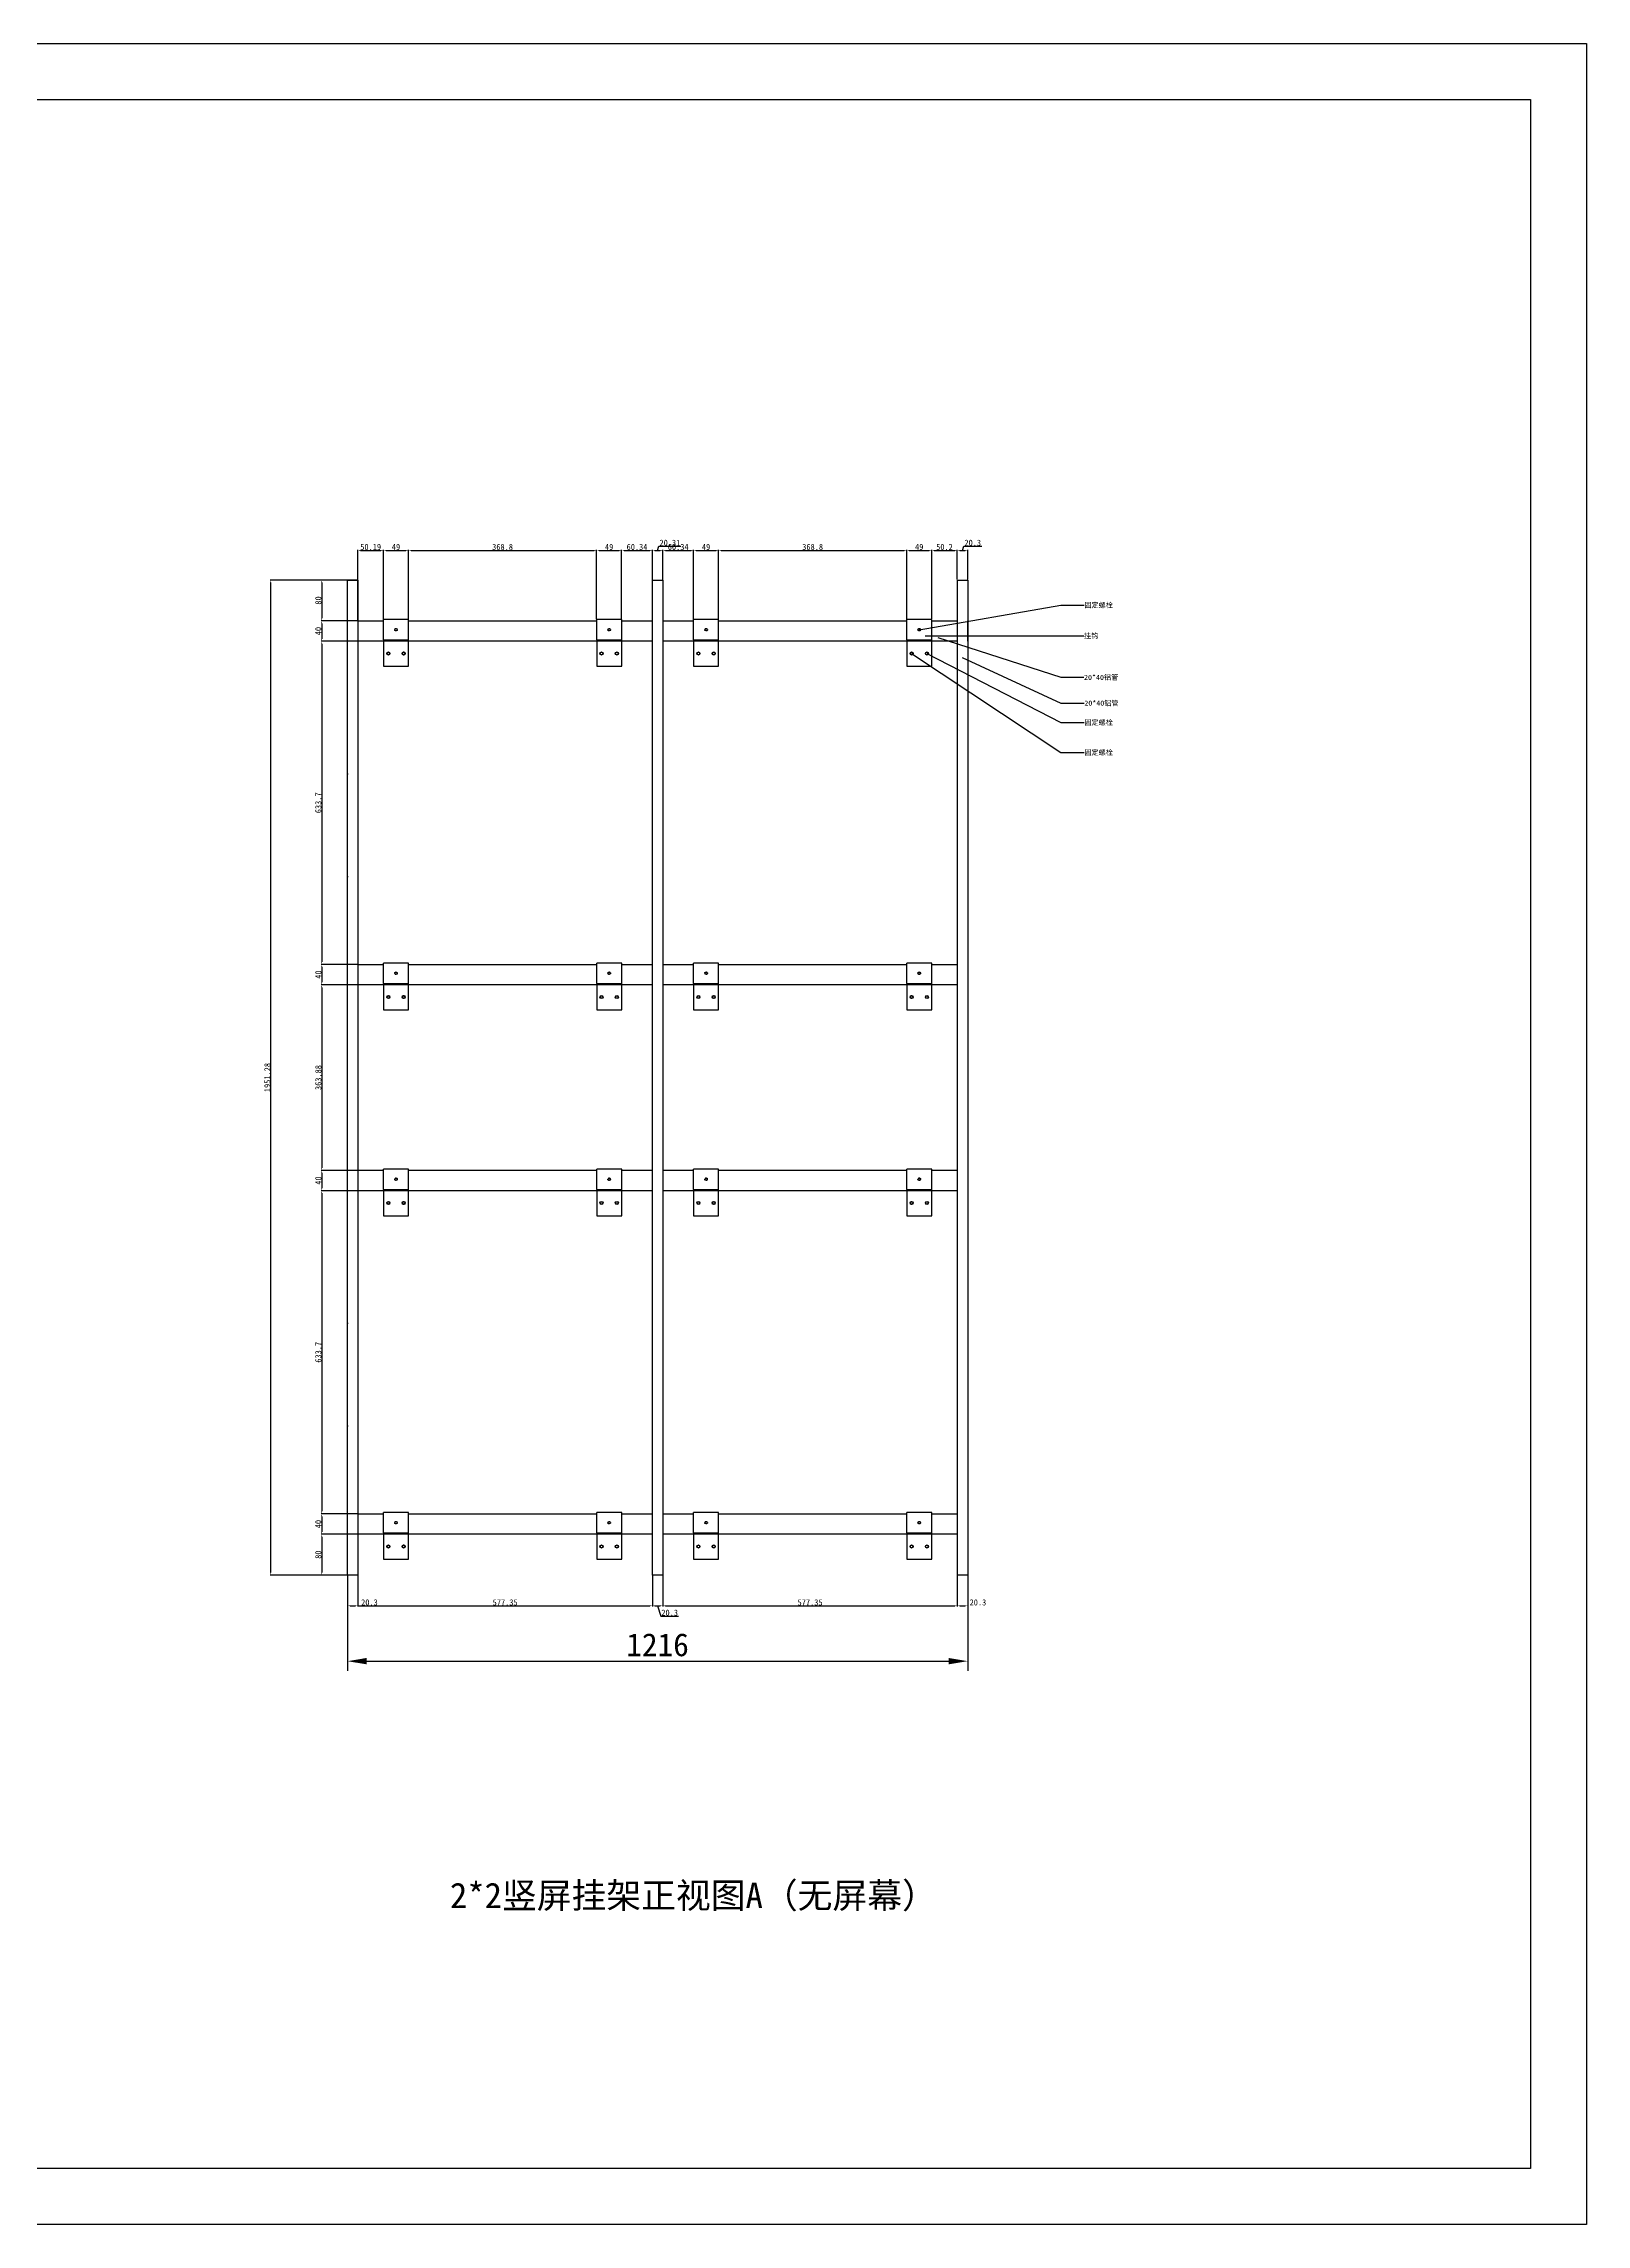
# Model space of a CAD drawing. Header units: millimetres. Extents: x 1129 to 15876, y -7514 to 3330.
# Drawn here: x 4153 to 7177, y -7514 to -3237 of the extents above; entities that cross this region are included whole.
import ezdxf

# ---------------------------------------------------------------- set-up
doc = ezdxf.new("R2010")
doc.units = ezdxf.units.MM
doc.linetypes.add('HIDDEN', pattern=[0.375, 0.25, -0.125])
for name, color, linetype in [('02___PRT_ALL_AXES', 7, 'Continuous'), ('DEFAULT_2', 8, 'HIDDEN'), ('图框', 7, 'Continuous')]:
    doc.layers.add(name, color=color, linetype=linetype)
doc.layers.add('粗实线', color=7, linetype='Continuous', lineweight=25)
doc.dimstyles.new('1-15', dxfattribs={"dimscale": 15, "dimtxt": 3, "dimasz": 2.5, "dimexe": 1.25, "dimexo": 0.625, "dimtad": 1, "dimdec": 0, "dimtxsty": 'Standard', "dimcen": 2.5, "dimclrd": 4, "dimclre": 4, "dimadec": 0, "dimazin": 0, "dimtfac": 1, "dimtdec": 0, "dimtmove": 0, "dimatfit": 3, "dimfxl": 100, "dimfxlon": 1, "dimarcsym": 0})
doc.dimstyles.new('ISO-25', dxfattribs={"dimtxt": 12, "dimasz": 5, "dimexe": 1.25, "dimexo": 0.625, "dimtad": 1, "dimdsep": 46, "dimtxsty": 'Standard', "dimcen": 2.5, "dimclrd": 4, "dimclre": 4, "dimclrt": 4, "dimadec": 0, "dimazin": 0, "dimtfac": 1, "dimtmove": 0, "dimatfit": 3, "dimfxl": 100, "dimarcsym": 0})

# ---------------------------------------------------------------- blocks, each defined once
blk = doc.blocks.new('hgfdhgdhgd')
at = {"color": 3, "linetype": 'Continuous'}
for p, q in [((-21144.3, 10464.5), (-21193.3, 10464.5)), ((-21193.3, 10424.5), (-21193.3, 10464.5)), ((-21144.3, 10424.5), (-21144.3, 10464.5)), ((-21193.3, 10424.5), (-21144.3, 10424.5))]:
    blk.add_line(p, q, dxfattribs=at)
at = {"color": 7, "linetype": 'Continuous'}
for p, q in [((-21193.3, 10424.5), (-21193.3, 10373)), ((-21144.3, 10373), (-21144.3, 10424.5))]:
    blk.add_line(p, q, dxfattribs=at)
at = {"layer": '02___PRT_ALL_AXES', "color": 7, "linetype": 'Continuous'}
blk.add_line((-21193.3, 10373), (-21144.3, 10373), dxfattribs=at)
at = {"layer": '02___PRT_ALL_AXES', "color": 3, "linetype": 'Continuous'}
blk.add_circle((-21168.8, 10444.6), 2.1, dxfattribs=at)
at = {"layer": '02___PRT_ALL_AXES', "color": 7, "linetype": 'Continuous'}
for centre in [(-21183.8, 10398), (-21153.8, 10398)]:
    blk.add_circle(centre, 3, dxfattribs=at)
at = {"layer": 'DEFAULT_2', "color": 8, "linetype": 'HIDDEN'}
blk.add_circle((-21168.8, 10444.6), 2.5, dxfattribs=at)
blk = doc.blocks.new('S')
at = {"color": 2}
for p, q in [((3203.4, 2460.5), (3223.7, 2460.5)), ((3203.4, 509.2), (3203.4, 2460.5)), ((3223.7, 2460.5), (3223.7, 509.2)), ((3223.7, 509.2), (3203.4, 509.2))]:
    blk.add_line(p, q, dxfattribs=at)
blk = doc.blocks.new('*D73')
at = {"color": 4, "lineweight": -2}
for p, q in [((4748.4, -6279), (4748.4, -6428)), ((5964, -6279), (5964, -6428)), ((4785.9, -6409.3), (5926.5, -6409.3))]:
    blk.add_line(p, q, dxfattribs=at)
at = {"color": 4}
for points in [[(4785.9, -6403), (4785.9, -6415.5), (4748.4, -6409.3)], [(5926.5, -6403), (5926.5, -6415.5), (5964, -6409.3)]]:
    blk.add_solid(points, dxfattribs=at)
at = {"layer": 'Defpoints', "color": 0}
for p in [(4748.4, -6269.6), (5964, -6269.6), (5964, -6409.3)]:
    blk.add_point(p, dxfattribs=at)
at = {"color": 0, "insert": (5356.2, -6377.4), "char_height": 45, "attachment_point": 5}
blk.add_mtext('1216', dxfattribs=at)
blk = doc.blocks.new('*D94')
at = {"color": 4, "lineweight": -2}
for p, q in [((4768.1, -4289.1), (4596.7, -4289.1)), ((4597.9, -6235.4), (4597.9, -4294.1)), ((4768.1, -6240.4), (4596.7, -6240.4))]:
    blk.add_line(p, q, dxfattribs=at)
at = {"color": 4}
for points in [[(4597.1, -4294.1), (4598.8, -4294.1), (4597.9, -4289.1)], [(4597.1, -6235.4), (4598.8, -6235.4), (4597.9, -6240.4)]]:
    blk.add_solid(points, dxfattribs=at)
at = {"layer": 'Defpoints', "color": 0}
for p in [(4597.9, -4289.1), (4768.7, -4289.1), (4768.7, -6240.4)]:
    blk.add_point(p, dxfattribs=at)
at = {"color": 4, "insert": (4591.3, -5264.7), "char_height": 12, "attachment_point": 5, "rotation": 90}
blk.add_mtext('1951.28', dxfattribs=at)
blk = doc.blocks.new('*D95')
at = {"color": 4, "lineweight": -2}
for p, q in [((4748.4, -6241), (4748.4, -6302)), ((4768.7, -6241), (4768.7, -6302)), ((4753.4, -6300.7), (4763.7, -6300.7)), ((4768.7, -6300.7), (4809, -6300.7))]:
    blk.add_line(p, q, dxfattribs=at)
at = {"color": 4}
for points in [[(4753.4, -6299.9), (4753.4, -6301.6), (4748.4, -6300.7)], [(4763.7, -6299.9), (4763.7, -6301.6), (4768.7, -6300.7)]]:
    blk.add_solid(points, dxfattribs=at)
at = {"layer": 'Defpoints', "color": 0}
for p in [(4748.4, -6240.4), (4768.7, -6240.4), (4768.7, -6300.7)]:
    blk.add_point(p, dxfattribs=at)
at = {"color": 4, "insert": (4791.4, -6294.1), "char_height": 12, "attachment_point": 5}
blk.add_mtext('20.3', dxfattribs=at)
blk = doc.blocks.new('*D96')
at = {"color": 4, "lineweight": -2}
for p, q in [((4768.7, -6241), (4768.7, -6302)), ((5346.1, -6241), (5346.1, -6302)), ((4773.7, -6300.7), (5341.1, -6300.7))]:
    blk.add_line(p, q, dxfattribs=at)
at = {"color": 4}
for points in [[(4773.7, -6299.9), (4773.7, -6301.6), (4768.7, -6300.7)], [(5341.1, -6299.9), (5341.1, -6301.6), (5346.1, -6300.7)]]:
    blk.add_solid(points, dxfattribs=at)
at = {"layer": 'Defpoints', "color": 0}
for p in [(4768.7, -6240.4), (5346.1, -6240.4), (5346.1, -6300.7)]:
    blk.add_point(p, dxfattribs=at)
at = {"color": 4, "insert": (5057.4, -6294.1), "char_height": 12, "attachment_point": 5}
blk.add_mtext('577.35', dxfattribs=at)
blk = doc.blocks.new('*D97')
at = {"color": 4, "lineweight": -2}
for p, q in [((5346.1, -6241), (5346.1, -6302)), ((5366.4, -6241), (5366.4, -6302)), ((5351.1, -6300.7), (5361.4, -6300.7)), ((5356.2, -6300.7), (5362.3, -6320.9)), ((5362.3, -6320.9), (5397.5, -6320.9))]:
    blk.add_line(p, q, dxfattribs=at)
at = {"color": 4}
for points in [[(5351.1, -6299.9), (5351.1, -6301.6), (5346.1, -6300.7)], [(5361.4, -6299.9), (5361.4, -6301.6), (5366.4, -6300.7)]]:
    blk.add_solid(points, dxfattribs=at)
at = {"layer": 'Defpoints', "color": 0}
for p in [(5346.1, -6240.4), (5366.4, -6240.4), (5366.4, -6300.7)]:
    blk.add_point(p, dxfattribs=at)
at = {"color": 4, "insert": (5379.9, -6314.3), "char_height": 12, "attachment_point": 5}
blk.add_mtext('20.3', dxfattribs=at)
blk = doc.blocks.new('*D98')
at = {"color": 4, "lineweight": -2}
for p, q in [((5366.4, -6241), (5366.4, -6302)), ((5943.7, -6241), (5943.7, -6302)), ((5371.4, -6300.7), (5938.7, -6300.7))]:
    blk.add_line(p, q, dxfattribs=at)
at = {"color": 4}
for points in [[(5371.4, -6299.9), (5371.4, -6301.6), (5366.4, -6300.7)], [(5938.7, -6299.9), (5938.7, -6301.6), (5943.7, -6300.7)]]:
    blk.add_solid(points, dxfattribs=at)
at = {"layer": 'Defpoints', "color": 0}
for p in [(5366.4, -6240.4), (5943.7, -6240.4), (5943.7, -6300.7)]:
    blk.add_point(p, dxfattribs=at)
at = {"color": 4, "insert": (5655.1, -6294.1), "char_height": 12, "attachment_point": 5}
blk.add_mtext('577.35', dxfattribs=at)
blk = doc.blocks.new('*D99')
at = {"color": 4, "lineweight": -2}
for p, q in [((5943.7, -6241), (5943.7, -6302)), ((5964, -6241), (5964, -6302)), ((5948.7, -6300.7), (5959, -6300.7))]:
    blk.add_line(p, q, dxfattribs=at)
at = {"color": 4}
for points in [[(5948.7, -6299.9), (5948.7, -6301.6), (5943.7, -6300.7)], [(5959, -6299.9), (5959, -6301.6), (5964, -6300.7)]]:
    blk.add_solid(points, dxfattribs=at)
at = {"layer": 'Defpoints', "color": 0}
for p in [(5943.7, -6240.4), (5964, -6240.4), (5964, -6300.7)]:
    blk.add_point(p, dxfattribs=at)
at = {"color": 4, "insert": (5984.1, -6294.1), "char_height": 12, "attachment_point": 5}
blk.add_mtext('20.3', dxfattribs=at)
blk = doc.blocks.new('*D115')
at = {"color": 4, "lineweight": -2}
for p, q in [((4768.7, -4368.4), (4768.7, -4229.6)), ((4773.7, -4230.8), (4813.9, -4230.8)), ((4818.9, -4365.9), (4818.9, -4229.6))]:
    blk.add_line(p, q, dxfattribs=at)
at = {"color": 4}
for points in [[(4773.7, -4230), (4773.7, -4231.6), (4768.7, -4230.8)], [(4813.9, -4230), (4813.9, -4231.6), (4818.9, -4230.8)]]:
    blk.add_solid(points, dxfattribs=at)
at = {"layer": 'Defpoints', "color": 0}
for p in [(4818.9, -4230.8), (4768.7, -4369.1), (4818.9, -4366.6)]:
    blk.add_point(p, dxfattribs=at)
at = {"color": 4, "insert": (4793.8, -4224.2), "char_height": 12, "attachment_point": 5}
blk.add_mtext('50.19', dxfattribs=at)
blk = doc.blocks.new('*D116')
at = {"color": 4, "lineweight": -2}
for p, q in [((4818.9, -4365.9), (4818.9, -4229.6)), ((4823.9, -4230.8), (4862.9, -4230.8)), ((4867.9, -4365.9), (4867.9, -4229.6))]:
    blk.add_line(p, q, dxfattribs=at)
at = {"color": 4}
for points in [[(4823.9, -4230), (4823.9, -4231.6), (4818.9, -4230.8)], [(4862.9, -4230), (4862.9, -4231.6), (4867.9, -4230.8)]]:
    blk.add_solid(points, dxfattribs=at)
at = {"layer": 'Defpoints', "color": 0}
for p in [(4867.9, -4230.8), (4818.9, -4366.6), (4867.9, -4366.6)]:
    blk.add_point(p, dxfattribs=at)
at = {"color": 4, "insert": (4843.4, -4224.2), "char_height": 12, "attachment_point": 5}
blk.add_mtext('49', dxfattribs=at)
blk = doc.blocks.new('*D117')
at = {"color": 4, "lineweight": -2}
for p, q in [((4867.9, -4365.9), (4867.9, -4229.6)), ((4872.9, -4230.8), (5231.7, -4230.8)), ((5236.7, -4365.9), (5236.7, -4229.6))]:
    blk.add_line(p, q, dxfattribs=at)
at = {"color": 4}
for points in [[(4872.9, -4230), (4872.9, -4231.6), (4867.9, -4230.8)], [(5231.7, -4230), (5231.7, -4231.6), (5236.7, -4230.8)]]:
    blk.add_solid(points, dxfattribs=at)
at = {"layer": 'Defpoints', "color": 0}
for p in [(5236.7, -4230.8), (4867.9, -4366.6), (5236.7, -4366.6)]:
    blk.add_point(p, dxfattribs=at)
at = {"color": 4, "insert": (5052.3, -4224.2), "char_height": 12, "attachment_point": 5}
blk.add_mtext('368.8', dxfattribs=at)
blk = doc.blocks.new('*D118')
at = {"color": 4, "lineweight": -2}
for p, q in [((5236.7, -4365.9), (5236.7, -4229.6)), ((5241.7, -4230.8), (5280.7, -4230.8)), ((5285.7, -4365.9), (5285.7, -4229.6))]:
    blk.add_line(p, q, dxfattribs=at)
at = {"color": 4}
for points in [[(5241.7, -4230), (5241.7, -4231.6), (5236.7, -4230.8)], [(5280.7, -4230), (5280.7, -4231.6), (5285.7, -4230.8)]]:
    blk.add_solid(points, dxfattribs=at)
at = {"layer": 'Defpoints', "color": 0}
for p in [(5285.7, -4230.8), (5236.7, -4366.6), (5285.7, -4366.6)]:
    blk.add_point(p, dxfattribs=at)
at = {"color": 4, "insert": (5261.2, -4224.2), "char_height": 12, "attachment_point": 5}
blk.add_mtext('49', dxfattribs=at)
blk = doc.blocks.new('*D119')
at = {"color": 4, "lineweight": -2}
for p, q in [((5285.7, -4365.9), (5285.7, -4229.6)), ((5290.7, -4230.8), (5341.1, -4230.8)), ((5346.1, -4368.4), (5346.1, -4229.6))]:
    blk.add_line(p, q, dxfattribs=at)
at = {"color": 4}
for points in [[(5290.7, -4230), (5290.7, -4231.6), (5285.7, -4230.8)], [(5341.1, -4230), (5341.1, -4231.6), (5346.1, -4230.8)]]:
    blk.add_solid(points, dxfattribs=at)
at = {"layer": 'Defpoints', "color": 0}
for p in [(5346.1, -4230.8), (5285.7, -4366.6), (5346.1, -4369.1)]:
    blk.add_point(p, dxfattribs=at)
at = {"color": 4, "insert": (5315.9, -4224.2), "char_height": 12, "attachment_point": 5}
blk.add_mtext('60.34', dxfattribs=at)
blk = doc.blocks.new('*D120')
at = {"color": 4, "lineweight": -2}
for p, q in [((5346.1, -4368.4), (5346.1, -4229.6)), ((5351.1, -4230.8), (5361.4, -4230.8)), ((5356.2, -4230.8), (5358.7, -4222.6)), ((5358.7, -4222.6), (5401.9, -4222.6)), ((5366.4, -4288.4), (5366.4, -4229.6))]:
    blk.add_line(p, q, dxfattribs=at)
at = {"color": 4}
for points in [[(5351.1, -4230), (5351.1, -4231.6), (5346.1, -4230.8)], [(5361.4, -4230), (5361.4, -4231.6), (5366.4, -4230.8)]]:
    blk.add_solid(points, dxfattribs=at)
at = {"layer": 'Defpoints', "color": 0}
for p in [(5366.4, -4230.8), (5366.4, -4289.1), (5346.1, -4369.1)]:
    blk.add_point(p, dxfattribs=at)
at = {"color": 4, "insert": (5380.3, -4216), "char_height": 12, "attachment_point": 5}
blk.add_mtext('20.31', dxfattribs=at)
blk = doc.blocks.new('*D121')
at = {"color": 4, "lineweight": -2}
for p, q in [((5366.4, -4288.4), (5366.4, -4229.6)), ((5371.4, -4230.8), (5421.7, -4230.8)), ((5426.7, -4365.9), (5426.7, -4229.6))]:
    blk.add_line(p, q, dxfattribs=at)
at = {"color": 4}
for points in [[(5371.4, -4230), (5371.4, -4231.6), (5366.4, -4230.8)], [(5421.7, -4230), (5421.7, -4231.6), (5426.7, -4230.8)]]:
    blk.add_solid(points, dxfattribs=at)
at = {"layer": 'Defpoints', "color": 0}
for p in [(5426.7, -4230.8), (5366.4, -4289.1), (5426.7, -4366.6)]:
    blk.add_point(p, dxfattribs=at)
at = {"color": 4, "insert": (5396.6, -4224.2), "char_height": 12, "attachment_point": 5}
blk.add_mtext('60.34', dxfattribs=at)
blk = doc.blocks.new('*D122')
at = {"color": 4, "lineweight": -2}
for p, q in [((5426.7, -4365.9), (5426.7, -4229.6)), ((5431.7, -4230.8), (5470.7, -4230.8)), ((5475.7, -4365.9), (5475.7, -4229.6))]:
    blk.add_line(p, q, dxfattribs=at)
at = {"color": 4}
for points in [[(5431.7, -4230), (5431.7, -4231.6), (5426.7, -4230.8)], [(5470.7, -4230), (5470.7, -4231.6), (5475.7, -4230.8)]]:
    blk.add_solid(points, dxfattribs=at)
at = {"layer": 'Defpoints', "color": 0}
for p in [(5475.7, -4230.8), (5426.7, -4366.6), (5475.7, -4366.6)]:
    blk.add_point(p, dxfattribs=at)
at = {"color": 4, "insert": (5451.2, -4224.2), "char_height": 12, "attachment_point": 5}
blk.add_mtext('49', dxfattribs=at)
blk = doc.blocks.new('*D123')
at = {"color": 4, "lineweight": -2}
for p, q in [((5475.7, -4365.9), (5475.7, -4229.6)), ((5480.7, -4230.8), (5839.5, -4230.8)), ((5844.5, -4365.9), (5844.5, -4229.6))]:
    blk.add_line(p, q, dxfattribs=at)
at = {"color": 4}
for points in [[(5480.7, -4230), (5480.7, -4231.6), (5475.7, -4230.8)], [(5839.5, -4230), (5839.5, -4231.6), (5844.5, -4230.8)]]:
    blk.add_solid(points, dxfattribs=at)
at = {"layer": 'Defpoints', "color": 0}
for p in [(5844.5, -4230.8), (5475.7, -4366.6), (5844.5, -4366.6)]:
    blk.add_point(p, dxfattribs=at)
at = {"color": 4, "insert": (5660.1, -4224.2), "char_height": 12, "attachment_point": 5}
blk.add_mtext('368.8', dxfattribs=at)
blk = doc.blocks.new('*D124')
at = {"color": 4, "lineweight": -2}
for p, q in [((5844.5, -4365.9), (5844.5, -4229.6)), ((5849.5, -4230.8), (5888.5, -4230.8)), ((5893.5, -4365.3), (5893.5, -4229.6))]:
    blk.add_line(p, q, dxfattribs=at)
at = {"color": 4}
for points in [[(5849.5, -4230), (5849.5, -4231.6), (5844.5, -4230.8)], [(5888.5, -4230), (5888.5, -4231.6), (5893.5, -4230.8)]]:
    blk.add_solid(points, dxfattribs=at)
at = {"layer": 'Defpoints', "color": 0}
for p in [(5893.5, -4230.8), (5844.5, -4366.6), (5893.5, -4365.9)]:
    blk.add_point(p, dxfattribs=at)
at = {"color": 4, "insert": (5869, -4224.2), "char_height": 12, "attachment_point": 5}
blk.add_mtext('49', dxfattribs=at)
blk = doc.blocks.new('*D125')
at = {"color": 4, "lineweight": -2}
for p, q in [((5893.5, -4365.3), (5893.5, -4229.6)), ((5898.5, -4230.8), (5938.7, -4230.8)), ((5943.7, -4287.8), (5943.7, -4229.6))]:
    blk.add_line(p, q, dxfattribs=at)
at = {"color": 4}
for points in [[(5898.5, -4230), (5898.5, -4231.6), (5893.5, -4230.8)], [(5938.7, -4230), (5938.7, -4231.6), (5943.7, -4230.8)]]:
    blk.add_solid(points, dxfattribs=at)
at = {"layer": 'Defpoints', "color": 0}
for p in [(5943.7, -4230.8), (5943.7, -4288.4), (5893.5, -4365.9)]:
    blk.add_point(p, dxfattribs=at)
at = {"color": 4, "insert": (5918.6, -4224.2), "char_height": 12, "attachment_point": 5}
blk.add_mtext('50.2', dxfattribs=at)
blk = doc.blocks.new('*D126')
at = {"color": 4, "lineweight": -2}
for p, q in [((5943.7, -4287.8), (5943.7, -4229.6)), ((5948.7, -4230.8), (5959, -4230.8)), ((5953.9, -4230.8), (5956.3, -4222.6)), ((5956.3, -4222.6), (5991.6, -4222.6)), ((5964, -4287.8), (5964, -4229.6))]:
    blk.add_line(p, q, dxfattribs=at)
at = {"color": 4}
for points in [[(5948.7, -4230), (5948.7, -4231.6), (5943.7, -4230.8)], [(5959, -4230), (5959, -4231.6), (5964, -4230.8)]]:
    blk.add_solid(points, dxfattribs=at)
at = {"layer": 'Defpoints', "color": 0}
for p in [(5964, -4230.8), (5943.7, -4288.4), (5964, -4288.4)]:
    blk.add_point(p, dxfattribs=at)
at = {"color": 4, "insert": (5974, -4216), "char_height": 12, "attachment_point": 5}
blk.add_mtext('20.3', dxfattribs=at)
blk = doc.blocks.new('*D145')
at = {"color": 4, "lineweight": -2}
for p, q in [((4768.1, -4289.1), (4696.6, -4289.1)), ((4697.8, -4294.1), (4697.8, -4364.1)), ((4768.1, -4369.1), (4696.6, -4369.1))]:
    blk.add_line(p, q, dxfattribs=at)
at = {"color": 4}
for points in [[(4697, -4294.1), (4698.6, -4294.1), (4697.8, -4289.1)], [(4697, -4364.1), (4698.6, -4364.1), (4697.8, -4369.1)]]:
    blk.add_solid(points, dxfattribs=at)
at = {"layer": 'Defpoints', "color": 0}
for p in [(4768.7, -4289.1), (4697.8, -4369.1), (4768.7, -4369.1)]:
    blk.add_point(p, dxfattribs=at)
at = {"color": 4, "insert": (4691.2, -4329.1), "char_height": 12, "attachment_point": 5, "rotation": 90}
blk.add_mtext('80', dxfattribs=at)
blk = doc.blocks.new('*D146')
at = {"color": 4, "lineweight": -2}
for p, q in [((4768.1, -4369.1), (4696.6, -4369.1)), ((4697.8, -4374.1), (4697.8, -4404.1)), ((4768.1, -4409.1), (4696.6, -4409.1))]:
    blk.add_line(p, q, dxfattribs=at)
at = {"color": 4}
for points in [[(4697, -4374.1), (4698.6, -4374.1), (4697.8, -4369.1)], [(4697, -4404.1), (4698.6, -4404.1), (4697.8, -4409.1)]]:
    blk.add_solid(points, dxfattribs=at)
at = {"layer": 'Defpoints', "color": 0}
for p in [(4768.7, -4369.1), (4697.8, -4409.1), (4768.7, -4409.1)]:
    blk.add_point(p, dxfattribs=at)
at = {"color": 4, "insert": (4691.2, -4389.1), "char_height": 12, "attachment_point": 5, "rotation": 90}
blk.add_mtext('40', dxfattribs=at)
blk = doc.blocks.new('*D147')
at = {"color": 4, "lineweight": -2}
for p, q in [((4768.1, -4409.1), (4696.6, -4409.1)), ((4697.8, -4414.1), (4697.8, -5037.8)), ((4768.1, -5042.8), (4696.6, -5042.8))]:
    blk.add_line(p, q, dxfattribs=at)
at = {"color": 4}
for points in [[(4697, -4414.1), (4698.6, -4414.1), (4697.8, -4409.1)], [(4697, -5037.8), (4698.6, -5037.8), (4697.8, -5042.8)]]:
    blk.add_solid(points, dxfattribs=at)
at = {"layer": 'Defpoints', "color": 0}
for p in [(4768.7, -4409.1), (4697.8, -5042.8), (4768.7, -5042.8)]:
    blk.add_point(p, dxfattribs=at)
at = {"color": 4, "insert": (4691.2, -4725.9), "char_height": 12, "attachment_point": 5, "rotation": 90}
blk.add_mtext('633.7', dxfattribs=at)
blk = doc.blocks.new('*D148')
at = {"color": 4, "lineweight": -2}
for p, q in [((4768.1, -5042.8), (4696.6, -5042.8)), ((4768.1, -5082.8), (4696.6, -5082.8)), ((4697.8, -5047.8), (4697.8, -5077.8))]:
    blk.add_line(p, q, dxfattribs=at)
at = {"color": 4}
for points in [[(4697, -5047.8), (4698.6, -5047.8), (4697.8, -5042.8)], [(4697, -5077.8), (4698.6, -5077.8), (4697.8, -5082.8)]]:
    blk.add_solid(points, dxfattribs=at)
at = {"layer": 'Defpoints', "color": 0}
for p in [(4768.7, -5042.8), (4697.8, -5082.8), (4768.7, -5082.8)]:
    blk.add_point(p, dxfattribs=at)
at = {"color": 4, "insert": (4691.2, -5062.8), "char_height": 12, "attachment_point": 5, "rotation": 90}
blk.add_mtext('40', dxfattribs=at)
blk = doc.blocks.new('*D149')
at = {"color": 4, "lineweight": -2}
for p, q in [((4768.1, -5082.8), (4696.6, -5082.8)), ((4697.8, -5087.8), (4697.8, -5441.7)), ((4768.1, -5446.7), (4696.6, -5446.7))]:
    blk.add_line(p, q, dxfattribs=at)
at = {"color": 4}
for points in [[(4697, -5087.8), (4698.6, -5087.8), (4697.8, -5082.8)], [(4697, -5441.7), (4698.6, -5441.7), (4697.8, -5446.7)]]:
    blk.add_solid(points, dxfattribs=at)
at = {"layer": 'Defpoints', "color": 0}
for p in [(4768.7, -5082.8), (4697.8, -5446.7), (4768.7, -5446.7)]:
    blk.add_point(p, dxfattribs=at)
at = {"color": 4, "insert": (4691.2, -5264.7), "char_height": 12, "attachment_point": 5, "rotation": 90}
blk.add_mtext('363.88', dxfattribs=at)
blk = doc.blocks.new('*D150')
at = {"color": 4, "lineweight": -2}
for p, q in [((4768.1, -5446.7), (4696.6, -5446.7)), ((4697.8, -5451.7), (4697.8, -5481.7)), ((4768.1, -5486.7), (4696.6, -5486.7))]:
    blk.add_line(p, q, dxfattribs=at)
at = {"color": 4}
for points in [[(4697, -5451.7), (4698.6, -5451.7), (4697.8, -5446.7)], [(4697, -5481.7), (4698.6, -5481.7), (4697.8, -5486.7)]]:
    blk.add_solid(points, dxfattribs=at)
at = {"layer": 'Defpoints', "color": 0}
for p in [(4768.7, -5446.7), (4697.8, -5486.7), (4768.7, -5486.7)]:
    blk.add_point(p, dxfattribs=at)
at = {"color": 4, "insert": (4691.2, -5466.7), "char_height": 12, "attachment_point": 5, "rotation": 90}
blk.add_mtext('40', dxfattribs=at)
blk = doc.blocks.new('*D151')
at = {"color": 4, "lineweight": -2}
for p, q in [((4768.1, -5486.7), (4696.6, -5486.7)), ((4697.8, -5491.7), (4697.8, -6115.4)), ((4768.1, -6120.4), (4696.6, -6120.4))]:
    blk.add_line(p, q, dxfattribs=at)
at = {"color": 4}
for points in [[(4697, -5491.7), (4698.6, -5491.7), (4697.8, -5486.7)], [(4697, -6115.4), (4698.6, -6115.4), (4697.8, -6120.4)]]:
    blk.add_solid(points, dxfattribs=at)
at = {"layer": 'Defpoints', "color": 0}
for p in [(4768.7, -5486.7), (4697.8, -6120.4), (4768.7, -6120.4)]:
    blk.add_point(p, dxfattribs=at)
at = {"color": 4, "insert": (4691.2, -5803.5), "char_height": 12, "attachment_point": 5, "rotation": 90}
blk.add_mtext('633.7', dxfattribs=at)
blk = doc.blocks.new('*D152')
at = {"color": 4, "lineweight": -2}
for p, q in [((4768.1, -6120.4), (4696.6, -6120.4)), ((4697.8, -6125.4), (4697.8, -6155.4)), ((4768.1, -6160.4), (4696.6, -6160.4))]:
    blk.add_line(p, q, dxfattribs=at)
at = {"color": 4}
for points in [[(4697, -6125.4), (4698.6, -6125.4), (4697.8, -6120.4)], [(4697, -6155.4), (4698.6, -6155.4), (4697.8, -6160.4)]]:
    blk.add_solid(points, dxfattribs=at)
at = {"layer": 'Defpoints', "color": 0}
for p in [(4768.7, -6120.4), (4697.8, -6160.4), (4768.7, -6160.4)]:
    blk.add_point(p, dxfattribs=at)
at = {"color": 4, "insert": (4691.2, -6140.4), "char_height": 12, "attachment_point": 5, "rotation": 90}
blk.add_mtext('40', dxfattribs=at)
blk = doc.blocks.new('*D153')
at = {"color": 4, "lineweight": -2}
for p, q in [((4768.1, -6160.4), (4696.6, -6160.4)), ((4697.8, -6165.4), (4697.8, -6235.4)), ((4768.1, -6240.4), (4696.6, -6240.4))]:
    blk.add_line(p, q, dxfattribs=at)
at = {"color": 4}
for points in [[(4697, -6165.4), (4698.6, -6165.4), (4697.8, -6160.4)], [(4697, -6235.4), (4698.6, -6235.4), (4697.8, -6240.4)]]:
    blk.add_solid(points, dxfattribs=at)
at = {"layer": 'Defpoints', "color": 0}
for p in [(4768.7, -6160.4), (4697.8, -6240.4), (4768.7, -6240.4)]:
    blk.add_point(p, dxfattribs=at)
at = {"color": 4, "insert": (4691.2, -6200.4), "char_height": 12, "attachment_point": 5, "rotation": 90}
blk.add_mtext('80', dxfattribs=at)
blk = doc.blocks.new('TK')
at = {"layer": '图框'}
blk.add_lwpolyline([(7176.7, -904.8), (1128.7, -904.8), (1128.7, 3372), (7176.7, 3372), (7176.7, -904.8)], dxfattribs=at)
blk.add_lwpolyline([(7067, -795), (1238.5, -795), (1238.5, 3262.2), (7067, 3262.2)], close=True, dxfattribs=at)

msp = doc.modelspace()

# ---------------------------------------------------------------- linework, layer by layer
at = {"color": 7, "linetype": 'Continuous'}
for p, q in [((4749.73, -4669.421), (4748.43, -4669.421)), ((4748.43, -4870.421), (4749.73, -4870.421)), ((4749.73, -5747.001), (4748.43, -5747.001)), ((4748.43, -5948.001), (4749.73, -5948.001))]:
    msp.add_line(p, q, dxfattribs=at)
at = {"color": 6, "linetype": 'Continuous'}
for centre in [(4828.43, -4433.071), (4858.43, -4433.071), (5246.23, -4433.071), (5276.23, -4433.071), (5436.23, -4433.071), (5466.23, -4433.071), (5854.03, -4433.071), (5884.03, -4433.071), (4828.43, -5510.651), (4858.43, -5510.651), (5246.23, -5510.651), (5276.23, -5510.651), (5436.23, -5510.651), (5466.23, -5510.651), (5854.03, -5510.651), (5884.03, -5510.651)]:
    msp.add_circle(centre, 2.5, dxfattribs=at)
at = {"color": 2, "linetype": 'Continuous'}
for centre in [(5246.23, -5106.771), (5854.03, -5106.771), (5246.23, -6184.351), (5854.03, -6184.351)]:
    msp.add_arc(centre, 2.5, 180, 255.472968, dxfattribs=at)
at = {"layer": '02___PRT_ALL_AXES', "color": 7, "linetype": 'Continuous'}
for centre in [(4828.43, -4433.071), (4858.43, -4433.071), (5246.23, -4433.071), (5276.23, -4433.071), (5436.23, -4433.071), (5466.23, -4433.071), (5854.03, -4433.071), (5884.03, -4433.071), (4828.43, -5106.771), (4858.43, -5106.771), (5246.23, -5106.771), (5276.23, -5106.771), (5436.23, -5106.771), (5466.23, -5106.771), (5854.03, -5106.771), (5884.03, -5106.771), (4828.43, -5510.651), (4858.43, -5510.651), (5246.23, -5510.651), (5276.23, -5510.651), (5436.23, -5510.651), (5466.23, -5510.651), (5854.03, -5510.651), (5884.03, -5510.651), (4828.43, -6184.351), (4858.43, -6184.351), (5246.23, -6184.351), (5276.23, -6184.351), (5436.23, -6184.351), (5466.23, -6184.351), (5854.03, -6184.351), (5884.03, -6184.351)]:
    msp.add_circle(centre, 3, dxfattribs=at)
at = {"layer": '02___PRT_ALL_AXES', "color": 6, "linetype": 'Continuous'}
for centre in [(4828.43, -5106.771), (4858.43, -5106.771), (5246.23, -5106.771), (5276.23, -5106.771), (5436.23, -5106.771), (5466.23, -5106.771), (5854.03, -5106.771), (5884.03, -5106.771), (4828.43, -6184.351), (4858.43, -6184.351), (5246.23, -6184.351), (5276.23, -6184.351), (5436.23, -6184.351), (5466.23, -6184.351), (5854.03, -6184.351), (5884.03, -6184.351)]:
    msp.add_circle(centre, 2.5, dxfattribs=at)
at = {"layer": '粗实线', "color": 1}
for p, q in [((4748.38, -4369.071), (4748.43, -4369.071)), ((4768.74, -4369.071), (4818.93, -4369.071)), ((4867.93, -4369.071), (5236.73, -4369.071)), ((5285.73, -4369.071), (5346.075, -4369.071)), ((5366.385, -4369.071), (5426.73, -4369.071)), ((5475.73, -4369.071), (5844.53, -4369.071)), ((5893.53, -4369.071), (5943.726, -4369.071)), ((5963.98, -4369.071), (5963.98, -4409.071)), ((4748.43, -4409.071), (4748.38, -4409.071)), ((5346.075, -4409.071), (4768.74, -4409.071)), ((5943.726, -4409.071), (5366.385, -4409.071)), ((4768.736, -5042.771), (4818.93, -5042.771)), ((4867.93, -5042.771), (5236.73, -5042.771)), ((5285.73, -5042.771), (5346.075, -5042.771)), ((5366.381, -5042.771), (5426.73, -5042.771)), ((5475.73, -5042.771), (5844.53, -5042.771)), ((5893.53, -5042.771), (5943.726, -5042.771)), ((5964.03, -5042.771), (5964.03, -5082.771)), ((5346.075, -5082.771), (4768.736, -5082.771)), ((5943.726, -5082.771), (5366.381, -5082.771)), ((4768.734, -5446.651), (4818.93, -5446.651)), ((4867.93, -5446.651), (5236.73, -5446.651)), ((5285.73, -5446.651), (5346.075, -5446.651)), ((5366.379, -5446.651), (5426.73, -5446.651)), ((5475.73, -5446.651), (5844.53, -5446.651)), ((5893.53, -5446.651), (5943.726, -5446.651)), ((5964.029, -5446.651), (5964.03, -5446.651)), ((5964.03, -5446.651), (5964.03, -5486.651)), ((5346.075, -5486.651), (4768.734, -5486.651)), ((5943.726, -5486.651), (5366.379, -5486.651)), ((5964.03, -5486.651), (5964.029, -5486.651)), ((4768.731, -6120.351), (4818.93, -6120.351)), ((4867.93, -6120.351), (5236.73, -6120.351)), ((5285.73, -6120.351), (5346.075, -6120.351)), ((5366.376, -6120.351), (5426.73, -6120.351)), ((5475.73, -6120.351), (5844.53, -6120.351)), ((5893.53, -6120.351), (5943.726, -6120.351)), ((5964.026, -6120.351), (5964.03, -6120.351)), ((5964.03, -6120.351), (5964.03, -6160.351)), ((5346.075, -6160.351), (4768.73, -6160.351)), ((5943.726, -6160.351), (5366.375, -6160.351)), ((5964.03, -6160.351), (5964.026, -6160.351))]:
    msp.add_line(p, q, dxfattribs=at)

# ---------------------------------------------------------------- block references
for name, p in [('TK', (0, -6609.013)), ('S', (1545.065, -6749.578)), ('S', (2142.71, -6749.578)), ('S', (2740.36, -6749.578))]:
    msp.add_blockref(name, p)
at = {"layer": '粗实线'}
for p in [(26012.277, -14831.051), (26430.077, -14831.051), (26620.077, -14831.051), (27037.877, -14831.051), (26012.277, -15504.751), (26430.077, -15504.751), (26620.077, -15504.751), (27037.877, -15504.751), (26012.277, -15908.631), (26430.077, -15908.631), (26620.077, -15908.631), (27037.877, -15908.631), (26012.277, -16582.331), (26430.077, -16582.331), (26620.077, -16582.331), (27037.877, -16582.331)]:
    msp.add_blockref('hgfdhgdhgd', p, dxfattribs=at)

# ---------------------------------------------------------------- texts
at = {"color": 4, "char_height": 10, "attachment_point": 1}
for s, insert in [('{\\fSimSun|b0|i0|c134|p2;固定螺栓}', (6192.699, -4333.134)), ('{\\fSimSun|b0|i0|c134|p2;挂钩}', (6192.074, -4393.357)), ('20*40铝管', (6192.074, -4474.826)), ('20*40铝管', (6192.699, -4525.414)), ('{\\fSimSun|b0|i0|c134|p2;固定螺栓}', (6192.699, -4563.259)), ('{\\fSimSun|b0|i0|c134|p2;固定螺栓}', (6192.699, -4622.055))]:
    msp.add_mtext(s, dxfattribs=dict(at, insert=insert))
at = {"insert": (4949.141, -6843.659), "char_height": 50, "width": 1062.75442, "attachment_point": 1}
msp.add_mtext('2*2{\\fSimHei|b0|i0|c134|p2;竖屏挂架正视图A（无屏幕）}', dxfattribs=at)

# ---------------------------------------------------------------- dimensions: what is measured, and where the dimension line sits
for base, p1, p2, picture, middle in [((4818.93, -4230.808), (4768.74, -4369.071), (4818.93, -4366.571), '*D115', (4793.835, -4224.183)), ((4768.73, -6300.749), (4748.43, -6240.351), (4768.73, -6240.351), '*D95', (4791.355, -6294.124))]:
    dim = msp.add_linear_dim(base=base, p1=p1, p2=p2, dimstyle='ISO-25')
    dim.commit()
    dim.dimension.update_dxf_attribs({"geometry": picture, "text_midpoint": middle})
for base, p1, p2, picture, middle in [((4867.93, -4230.808), (4818.93, -4366.571), (4867.93, -4366.571), '*D116', (4843.43, -4224.183)), ((5236.73, -4230.808), (4867.93, -4366.571), (5236.73, -4366.571), '*D117', (5052.33, -4224.183)), ((5285.73, -4230.808), (5236.73, -4366.571), (5285.73, -4366.571), '*D118', (5261.23, -4224.183)), ((5346.07537, -4230.80791), (5285.73043, -4366.57097), (5346.07537, -4369.07097), '*D119', (5315.9029, -4224.18291)), ((5366.385, -4230.808), (5346.075, -4369.071), (5366.385, -4289.071), '*D120', (5359.312, -4215.995)), ((5426.7304, -4230.8079), (5366.3855, -4289.071), (5426.7304, -4366.571), '*D121', (5396.558, -4224.1829)), ((5475.73, -4230.808), (5426.73, -4366.571), (5475.73, -4366.571), '*D122', (5451.23, -4224.183)), ((5844.53, -4230.808), (5475.73, -4366.571), (5844.53, -4366.571), '*D123', (5660.13, -4224.183)), ((5893.53, -4230.808), (5844.53, -4366.571), (5893.53, -4365.946), '*D124', (5869.03, -4224.183)), ((5943.726, -4230.808), (5893.53, -4365.946), (5943.726, -4288.446), '*D125', (5918.628, -4224.183)), ((5964.03, -4230.808), (5943.726, -4288.446), (5964.03, -4288.446), '*D126', (5956.959, -4215.995)), ((5346.0754, -6300.7492), (4768.73, -6240.351), (5346.0754, -6240.351), '*D96', (5057.4027, -6294.1242)), ((5366.375, -6300.749), (5346.075, -6240.351), (5366.375, -6240.351), '*D97', (5362.906, -6314.312)), ((5943.726, -6300.749), (5366.375, -6240.351), (5943.726, -6240.351), '*D98', (5655.05, -6294.124))]:
    dim = msp.add_linear_dim(base=base, p1=p1, p2=p2, dimstyle='ISO-25', override={"dimtmove": 1})
    dim.commit()
    dim.dimension.update_dxf_attribs({"geometry": picture, "text_midpoint": middle})
dim = msp.add_linear_dim(base=(4597.931, -4289.071), p1=(4768.73, -6240.351), p2=(4768.741, -4289.071), angle=90, dimstyle='ISO-25')
dim.commit()
dim.dimension.update_dxf_attribs({"geometry": '*D94', "text_midpoint": (4597.931, -5264.711), "dimtype": 160})
dim = msp.add_linear_dim(base=(4697.8, -4369.071), p1=(4768.741, -4289.071), p2=(4768.74, -4369.071), angle=90, dimstyle='ISO-25')
dim.commit()
dim.dimension.update_dxf_attribs({"geometry": '*D145', "text_midpoint": (4691.175, -4329.071)})
for base, p1, p2, picture, middle in [((4697.8, -4409.071), (4768.74, -4369.071), (4768.74, -4409.071), '*D146', (4691.175, -4389.071)), ((4697.8, -5042.771), (4768.74, -4409.071), (4768.736, -5042.771), '*D147', (4691.175, -4725.921)), ((4697.8, -5082.771), (4768.736, -5042.771), (4768.736, -5082.771), '*D148', (4691.175, -5062.771)), ((4697.8, -5446.651), (4768.736, -5082.771), (4768.734, -5446.651), '*D149', (4691.175, -5264.711)), ((4697.8, -5486.651), (4768.734, -5446.651), (4768.734, -5486.651), '*D150', (4691.175, -5466.651)), ((4697.8, -6120.351), (4768.734, -5486.651), (4768.731, -6120.351), '*D151', (4691.175, -5803.501)), ((4697.8, -6160.351), (4768.731, -6120.351), (4768.73, -6160.351), '*D152', (4691.175, -6140.351)), ((4697.8, -6240.351), (4768.73, -6160.351), (4768.73, -6240.351), '*D153', (4691.175, -6200.351))]:
    dim = msp.add_linear_dim(base=base, p1=p1, p2=p2, angle=90, dimstyle='ISO-25', override={"dimtmove": 1})
    dim.commit()
    dim.dimension.update_dxf_attribs({"geometry": picture, "text_midpoint": middle})
dim = msp.add_linear_dim(base=(5964.025, -6300.749), p1=(5943.726, -6240.351), p2=(5964.025, -6240.351), dimstyle='ISO-25', override={"dimtmove": 1})
dim.commit()
dim.dimension.update_dxf_attribs({"geometry": '*D99', "text_midpoint": (5984.085, -6300.749), "dimtype": 160})
dim = msp.add_aligned_dim(p1=(4748.43, -6269.628), p2=(5964.03, -6269.628), distance=-139.649, dimstyle='1-15')
dim.commit()
dim.dimension.update_dxf_attribs({"geometry": '*D73', "text_midpoint": (5356.23, -6377.402)})

# ---------------------------------------------------------------- leaders
at = {"annotation_type": 0, "has_hookline": 1, "hookline_direction": 0}
for points, text_width in [([(5869.03, -4386.421), (6146.597, -4338.134), (6192.074, -4338.134)], 54.749), ([(5880.495, -4398.357), (6146.597, -4398.357), (6191.449, -4398.357)], 27.263), ([(5905.695, -4401.946), (6146.597, -4479.826), (6191.449, -4479.826)], 74.488), ([(5854.03, -4433.071), (6146.597, -4627.055), (6192.074, -4627.055)], 54.749), ([(5884.03, -4433.071), (6146.597, -4568.259), (6192.074, -4568.259)], 54.749), ([(5953.448, -4441.115), (6146.597, -4530.414), (6192.074, -4530.414)], 74.488)]:
    msp.add_leader(points, dimstyle='ISO-25', override={"dimgap": 0.625, "dimtad": 0}, dxfattribs=dict(at, text_width=text_width))

doc.saveas('drawing.dxf')
